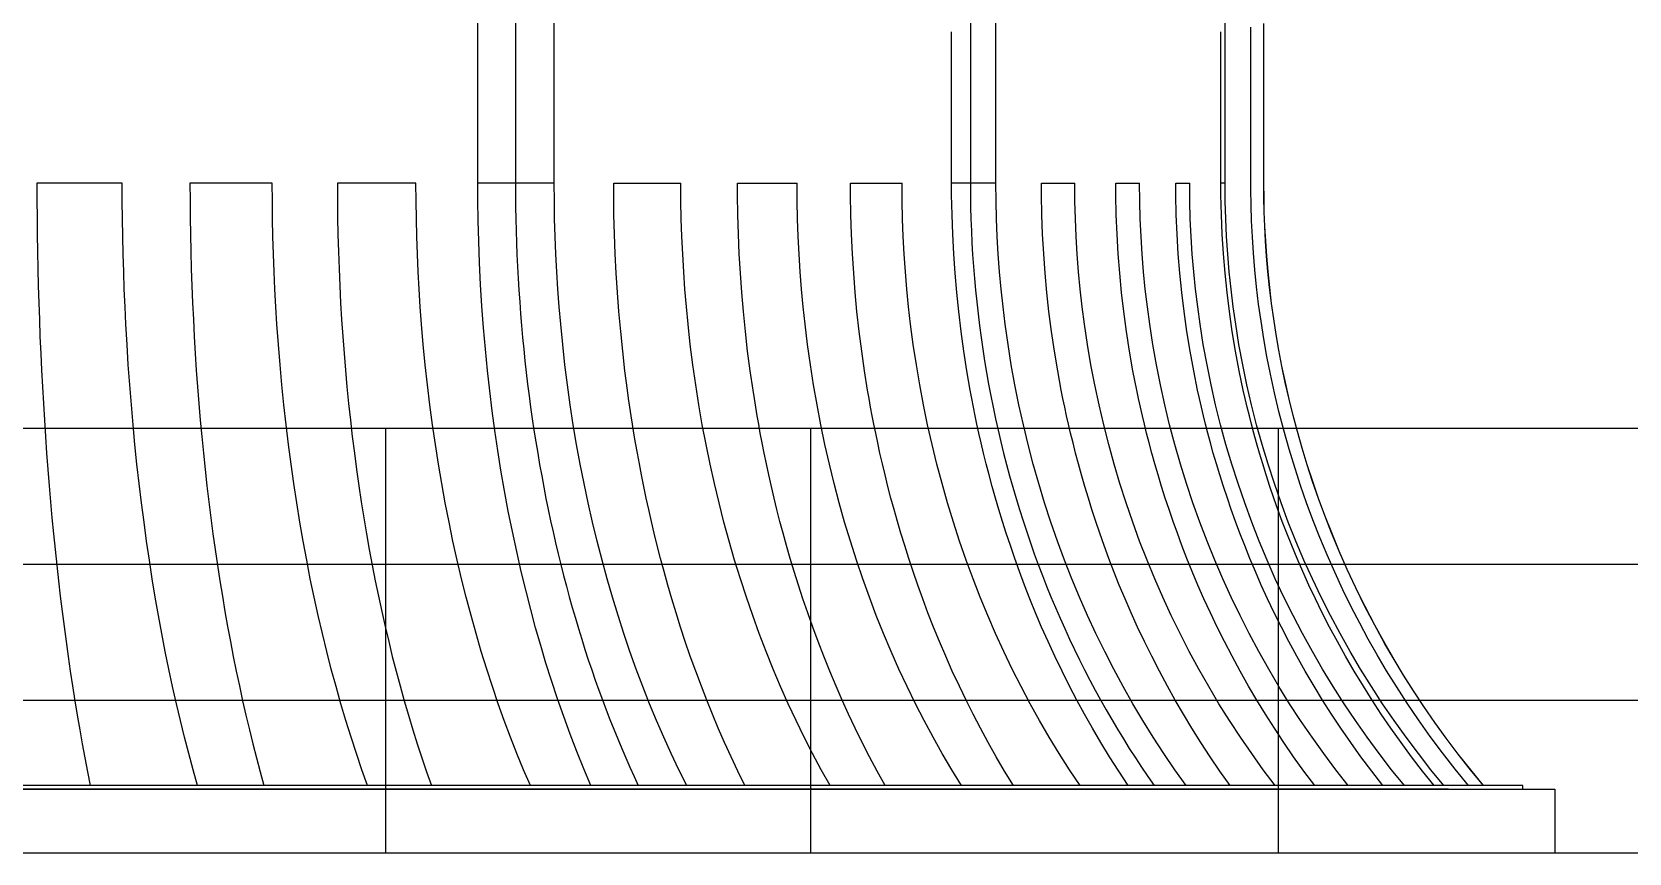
# Model space of a CAD drawing. Extents: x 665703 to 1047784, y -160603 to 92239.
# Drawn here: x 807561 to 811319, y 1175 to 3107 of the extents above; entities that cross this region are included whole.
import ezdxf

# ---------------------------------------------------------------- set-up
doc = ezdxf.new("R2010")
doc.units = 0
doc.header["$LTSCALE"] = 800
doc.layers.get('0').update_dxf_attribs({"linetype": 'CONTINUOUS'})
doc.layers.add('中粗', color=3, linetype='CONTINUOUS')
doc.layers.add('粗线', color=1, linetype='CONTINUOUS')

# ---------------------------------------------------------------- blocks, each defined once
blk = doc.blocks.new('ft')
at = {"color": 7, "linetype": 'Continuous'}
for p, q in [((2155.1, 1826), (2155.1, 1426)), ((2155.1, 1826), (2155.1, 1426)), ((3225.3, 1826), (3225.3, 1426)), ((3225.3, 1826), (3225.3, 1426)), ((3824.5, 1426), (3824.5, 1826)), ((1230, 1426), (1029.3, 1426)), ((1583.1, 1426), (1389.4, 1426)), ((1921.1, 1426), (1736.1, 1426)), ((2155.1, 1426), (2066.3, 1426)), ((2246.3, 1426), (2155.1, 1426)), ((3225.3, 1426), (3181.3, 1426)), ((3285.5, 1426), (3225.3, 1426)), ((3824.5, 1426), (3814.9, 1426))]:
    blk.add_line(p, q, dxfattribs=at)
at = {"color": 7, "linetype": 'Continuous', "flags": 128}
for points in [[(2332.4, 9), (2315.7, 48.5), (2299.5, 88.7), (2283.8, 129.5), (2268.7, 171), (2254, 213.1), (2239.8, 255.8), (2226.9, 296.7), (2214.5, 338.2), (2202.5, 380.2), (2190.9, 422.9), (2179.9, 466), (2168.6, 512.3), (2158, 559.2), (2147.9, 606.5), (2138.3, 654.4), (2129.4, 702.6), (2121, 751.3), (2113.6, 797.5), (2106.8, 844), (2100.4, 890.8), (2094.7, 937.8), (2089.4, 985.1), (2084.4, 1035.4), (2080, 1085.9), (2076.3, 1136.6), (2073.1, 1187.5), (2070.6, 1238.5), (2068.6, 1289.5), (2067.4, 1337.8), (2066.6, 1386), (2066.4, 1434.3), (2066.4, 1482.6), (2066.4, 1530.9), (2066.4, 1592.4), (2066.4, 1653.9), (2066.4, 1715.4), (2066.4, 1776.9), (2066.5, 1838.4)], [(3596.8, 9), (3574.3, 42.9), (3552.8, 76.6), (3532.2, 110.3), (3512.6, 143.7), (3493.8, 176.9), (3475.9, 209.9), (3458.8, 242.5), (3441, 278.1), (3424.1, 313.1), (3408.1, 347.7), (3393, 381.8), (3378.8, 415.3), (3365.4, 448.2), (3352.8, 480.5), (3340.9, 512.1), (3329.8, 543.1), (3319.4, 573.3), (3309.8, 602.3), (3300.8, 630.5), (3292.4, 658), (3284.6, 684.7), (3276.7, 712.7), (3269.4, 739.7), (3262.7, 765.8), (3256.5, 790.9), (3250.8, 815), (3245.5, 838.1), (3240.9, 858.9), (3236.7, 879), (3232.7, 899.1), (3228.7, 919.2), (3225, 939.5), (3217.1, 985), (3209.9, 1031.1), (3203.5, 1077.5), (3197.9, 1124.4), (3193.3, 1169.2), (3189.4, 1214.5), (3186.2, 1260), (3183.8, 1305.9), (3182.2, 1352), (3181.3, 1398.4), (3181.2, 1453.3), (3181.2, 1508.1), (3181.2, 1563), (3181.2, 1617.9), (3181.2, 1672.7), (3181.2, 1727.7), (3181.2, 1782.6)], [(4316.5, 9), (4289.4, 42.9), (4263.4, 76.6), (4238.6, 110.3), (4214.8, 143.7), (4192.2, 176.9), (4170.5, 209.9), (4149.9, 242.5), (4128.4, 278.1), (4108, 313.1), (4088.7, 347.7), (4070.5, 381.8), (4053.3, 415.3), (4037.1, 448.2), (4021.9, 480.5), (4007.6, 512.1), (3994.1, 543.1), (3981.5, 573.3), (3969.9, 602.3), (3959.1, 630.5), (3949, 658), (3939.5, 684.7), (3930, 712.7), (3921.2, 739.7), (3913.1, 765.8), (3905.6, 790.9), (3898.6, 815), (3892.3, 838.1), (3886.8, 858.9), (3881.7, 879), (3876.8, 899.1), (3872.1, 919.2), (3867.5, 939.5), (3858, 985), (3849.3, 1031.1), (3841.6, 1077.5), (3834.8, 1124.4), (3829.2, 1169.2), (3824.5, 1214.5), (3820.7, 1260), (3817.8, 1305.9), (3815.9, 1352), (3814.8, 1398.4), (3814.7, 1453.3), (3814.7, 1508.1), (3814.7, 1563), (3814.7, 1617.9), (3814.7, 1672.7), (3814.7, 1727.7), (3814.7, 1782.6)], [(4397.2, 9), (4366, 47.2), (4336, 85.8), (4307.2, 124.6), (4279.5, 163.5), (4253, 202.7), (4227.6, 242), (4204.6, 279.1), (4182.6, 316.3), (4161.6, 353.5), (4141.5, 390.7), (4122.3, 427.9), (4102, 469.3), (4082.7, 510.6), (4064.6, 551.8), (4047.5, 592.8), (4031.4, 633.7), (4016.4, 674.3), (4002.3, 714.6), (3989.2, 754.7), (3975.3, 800), (3962.6, 844.9), (3951.1, 889.3), (3940.6, 933.2), (3931.2, 976.6), (3922.9, 1018.7), (3915.6, 1060.2), (3909.2, 1101.2), (3903.6, 1141.5), (3898.7, 1182), (3894.7, 1221.9), (3891.4, 1261.1), (3888.9, 1299.6), (3887, 1337.3), (3885.9, 1374.4), (3885.3, 1410.6), (3885.3, 1454.9), (3885.3, 1497.9), (3885.3, 1539.8), (3885.3, 1580.5), (3885.3, 1620), (3885.3, 1658.4), (3885.3, 1695.6), (3885.3, 1731.6), (3885.3, 1762.9), (3885.2, 1793.3)], [(4432.4, 9), (4402.1, 45.8), (4372.9, 82.9), (4344.9, 120.1), (4317.9, 157.5), (4292.1, 194.9), (4267.7, 231.8), (4244.4, 268.8), (4222.1, 305.7), (4200.7, 342.6), (4176.6, 386.5), (4153.7, 430.3), (4132.2, 473.9), (4112, 517.3), (4093, 560.4), (4075.2, 603.3), (4059.3, 643.9), (4044.4, 684.2), (4030.5, 724.2), (4017.6, 763.7), (4005.7, 802.9), (3994.7, 841.6), (3984.5, 879.9), (3975.2, 917.7), (3966.3, 956.8), (3958.2, 995.3), (3951, 1033.2), (3944.6, 1070.5), (3938.9, 1107.2), (3933.9, 1143.3), (3929.4, 1181.1), (3925.5, 1218.1), (3922.4, 1254.4), (3919.9, 1289.9), (3918, 1324.6), (3916.7, 1358.4), (3916, 1391.5), (3915.7, 1423.7), (3915.7, 1463), (3915.7, 1500.9), (3915.7, 1537.6), (3915.7, 1572.9), (3915.7, 1606.8), (3915.7, 1634.1), (3915.7, 1660.5), (3915.7, 1686), (3915.7, 1710.5), (3915.7, 1734.1), (3915.7, 1756.9), (3915.7, 1778.8), (3915.7, 1801.6)], [(4432.7, 9), (4402.4, 45.8), (4373.2, 82.9), (4345.1, 120.1), (4318.2, 157.5), (4292.3, 194.9), (4268, 231.8), (4244.6, 268.8), (4222.3, 305.7), (4201, 342.6), (4176.8, 386.5), (4154, 430.3), (4132.5, 473.9), (4112.2, 517.3), (4093.2, 560.4), (4075.4, 603.3), (4059.5, 643.9), (4044.6, 684.2), (4030.8, 724.2), (4017.9, 763.7), (4005.9, 802.9), (3994.9, 841.6), (3984.7, 879.9), (3975.4, 917.7), (3966.5, 956.8), (3958.4, 995.3), (3951.2, 1033.2), (3944.8, 1070.5), (3939.1, 1107.2), (3934.1, 1143.3), (3929.6, 1181.1), (3925.7, 1218.1), (3922.6, 1254.4), (3920.1, 1289.9), (3918.3, 1324.6), (3916.9, 1358.4), (3916.2, 1391.5), (3915.9, 1423.7), (3915.9, 1463), (3915.9, 1500.9), (3915.9, 1537.6), (3915.9, 1572.9), (3915.9, 1606.8), (3915.9, 1634.1), (3915.9, 1660.5), (3915.9, 1686), (3915.9, 1710.5), (3915.9, 1734.1), (3915.9, 1756.9), (3915.9, 1778.8), (3915.9, 1801.6)], [(2246.3, 1426), (2246.3, 1626), (2246.3, 1826)], [(3285.5, 1426), (3285.5, 1626), (3285.5, 1826)], [(1029.3, 1426), (1029.4, 1385.8), (1029.7, 1345.6), (1030.1, 1305.4), (1030.7, 1265.2), (1031.5, 1225), (1032.5, 1184.9), (1033.7, 1145), (1035, 1105.1), (1036.5, 1065.4), (1038.2, 1025.7), (1040.1, 986.1), (1042.1, 946.7), (1044.4, 907.5), (1046.7, 868.6), (1049.3, 829.8), (1052, 791.1), (1055, 752.6), (1058, 714.3), (1061.3, 676.4), (1064.7, 638.8), (1068.3, 601.4), (1072, 564.2), (1075.9, 527.3), (1080, 490.6), (1084.2, 454.4), (1088.6, 418.6), (1093.1, 383), (1097.8, 347.8), (1102.7, 312.8), (1107.7, 278.3), (1113, 243.2), (1118.5, 208.4), (1124.1, 174.2), (1129.9, 140.3), (1135.9, 106.8), (1142, 73.7), (1148.3, 41.1), (1154.7, 9)], [(1407.3, 9), (1396.8, 46.2), (1386.5, 84), (1376.6, 122.6), (1366.9, 161.7), (1357.5, 201.4), (1348.5, 241.8), (1339.7, 282.7), (1331.3, 324.2), (1323.1, 366.3), (1315.3, 408.8), (1307.8, 451.8), (1300.7, 495.3), (1293.8, 539.3), (1287.3, 583.7), (1281.2, 628.5), (1275.4, 673.7), (1269.9, 719.2), (1264.7, 765.2), (1259.9, 811.4), (1255.5, 857.9), (1251.4, 904.7), (1247.7, 951.8), (1244.3, 999.1), (1241.3, 1046.6), (1238.6, 1094.2), (1236.6, 1135.3), (1234.8, 1176.5), (1233.4, 1217.8), (1232.2, 1259.1), (1231.2, 1300.8), (1230.5, 1342.5), (1230.1, 1384.2), (1230, 1425.9), (1230, 1426)], [(1389.4, 1426), (1389.5, 1385.8), (1389.8, 1345.6), (1390.5, 1305.4), (1391.3, 1265.2), (1392.5, 1225), (1393.8, 1184.9), (1395.4, 1145), (1397.3, 1105.1), (1399.4, 1065.4), (1401.7, 1025.7), (1404.3, 986.1), (1407.2, 946.7), (1410.2, 907.5), (1413.5, 868.6), (1417.1, 829.8), (1420.9, 791.1), (1424.9, 752.6), (1429.2, 714.3), (1433.7, 676.4), (1438.4, 638.8), (1443.4, 601.4), (1448.6, 564.2), (1454, 527.3), (1459.7, 490.6), (1465.5, 454.4), (1471.6, 418.6), (1477.9, 383), (1484.4, 347.8), (1491.2, 312.8), (1498.1, 278.3), (1505.5, 243.2), (1513.1, 208.4), (1521, 174.2), (1529, 140.3), (1537.3, 106.8), (1545.8, 73.7), (1554.5, 41.1), (1563.4, 9)], [(1807.3, 9), (1794, 46.2), (1781.1, 84), (1768.5, 122.6), (1756.2, 161.7), (1744.4, 201.4), (1732.9, 241.8), (1721.9, 282.7), (1711.2, 324.2), (1700.9, 366.3), (1691, 408.8), (1681.6, 451.8), (1672.5, 495.3), (1663.9, 539.3), (1655.6, 583.7), (1647.9, 628.5), (1640.5, 673.7), (1633.6, 719.2), (1627.1, 765.2), (1621, 811.4), (1615.4, 857.9), (1610.2, 904.7), (1605.5, 951.8), (1601.2, 999.1), (1597.4, 1046.6), (1594, 1094.2), (1591.4, 1135.3), (1589.2, 1176.5), (1587.4, 1217.8), (1585.8, 1259.1), (1584.6, 1300.8), (1583.8, 1342.5), (1583.3, 1384.2), (1583.1, 1425.9), (1583.1, 1426)], [(1736.1, 1426), (1736.3, 1385.8), (1736.8, 1345.6), (1737.5, 1305.4), (1738.7, 1265.2), (1740.1, 1225), (1741.8, 1184.9), (1743.8, 1145), (1746.2, 1105.1), (1748.9, 1065.4), (1751.8, 1025.7), (1755.1, 986.1), (1758.7, 946.7), (1762.6, 907.5), (1766.8, 868.6), (1771.3, 829.8), (1776.2, 791.1), (1781.3, 752.6), (1786.7, 714.3), (1792.4, 676.4), (1798.4, 638.8), (1804.7, 601.4), (1811.3, 564.2), (1818.2, 527.3), (1825.4, 490.6), (1832.8, 454.4), (1840.6, 418.6), (1848.6, 383), (1856.9, 347.8), (1865.4, 312.8), (1874.3, 278.3), (1883.7, 243.2), (1893.3, 208.4), (1903.3, 174.2), (1913.5, 140.3), (1924, 106.8), (1934.8, 73.7), (1945.9, 41.1), (1957.2, 9)], [(2190.1, 9), (2174.1, 46.2), (2158.6, 84), (2143.5, 122.6), (2128.8, 161.7), (2114.6, 201.4), (2100.9, 241.8), (2087.6, 282.7), (2074.8, 324.2), (2062.4, 366.3), (2050.6, 408.8), (2039.2, 451.8), (2028.4, 495.3), (2018, 539.3), (2008.1, 583.7), (1998.8, 628.5), (1990, 673.7), (1981.6, 719.2), (1973.8, 765.2), (1966.6, 811.4), (1959.8, 857.9), (1953.6, 904.7), (1948, 951.8), (1942.8, 999.1), (1938.2, 1046.6), (1934.2, 1094.2), (1931.1, 1135.3), (1928.5, 1176.5), (1926.2, 1217.8), (1924.4, 1259.1), (1923, 1300.8), (1921.9, 1342.5), (1921.3, 1384.2), (1921.1, 1425.9), (1921.1, 1426)], [(2155.1, 1426), (2155.2, 1398), (2155.5, 1370), (2156, 1342), (2156.6, 1314), (2157.5, 1286), (2158.6, 1258.1), (2159.9, 1230.1), (2161.4, 1202.2), (2163.1, 1174.4), (2165, 1146.6), (2167.1, 1118.8), (2169.4, 1091.1), (2171.8, 1063.4), (2174.5, 1035.8), (2177.4, 1008.3), (2180.5, 980.8), (2183.7, 953.4), (2187.2, 926.1), (2190.8, 898.9), (2194.7, 871.7), (2198.7, 844.7), (2202.9, 817.7), (2207.4, 790.8), (2212, 764.1), (2216.8, 737.4), (2221.8, 710.9), (2226.9, 684.4), (2232.3, 658.1), (2237.8, 632), (2243.6, 605.9), (2249.5, 580), (2255.6, 554.2), (2261.9, 528.6), (2268.4, 503.1), (2275, 477.8), (2281.8, 452.6), (2288.8, 427.6), (2296, 402.7), (2303.4, 378), (2310.9, 353.5), (2318.6, 329.2), (2326.5, 305), (2334.6, 281), (2342.8, 257.2), (2351.2, 233.6), (2359.7, 210.2), (2368.5, 187), (2377.4, 164), (2386.4, 141.2), (2395.6, 118.6), (2405, 96.3), (2414.5, 74.1), (2424.2, 52.2), (2434, 30.5), (2444, 9)], [(2155.1, 1426), (2155.2, 1398), (2155.5, 1370), (2156, 1342), (2156.6, 1314), (2157.5, 1286), (2158.6, 1258.1), (2159.9, 1230.1), (2161.4, 1202.2), (2163.1, 1174.4), (2165, 1146.6), (2167.1, 1118.8), (2169.4, 1091.1), (2171.8, 1063.4), (2174.5, 1035.8), (2177.4, 1008.3), (2180.5, 980.8), (2183.7, 953.4), (2187.2, 926.1), (2190.8, 898.9), (2194.7, 871.7), (2198.7, 844.7), (2202.9, 817.7), (2207.4, 790.8), (2212, 764.1), (2216.8, 737.4), (2221.8, 710.9), (2226.9, 684.4), (2232.3, 658.1), (2237.8, 632), (2243.6, 605.9), (2249.5, 580), (2255.6, 554.2), (2261.9, 528.6), (2268.4, 503.1), (2275, 477.8), (2281.8, 452.6), (2288.8, 427.6), (2296, 402.7), (2303.4, 378), (2310.9, 353.5), (2318.6, 329.2), (2326.5, 305), (2334.6, 281), (2342.8, 257.2), (2351.2, 233.6), (2359.7, 210.2), (2368.5, 187), (2377.4, 164), (2386.4, 141.2), (2395.6, 118.6), (2405, 96.3), (2414.5, 74.1), (2424.2, 52.2), (2434, 30.5), (2444, 9)], [(2558.2, 9), (2539.7, 46.2), (2521.7, 84), (2504.1, 122.6), (2487.1, 161.7), (2470.7, 201.4), (2454.7, 241.8), (2439.3, 282.7), (2424.5, 324.2), (2410.2, 366.3), (2396.5, 408.8), (2383.3, 451.8), (2370.7, 495.3), (2358.7, 539.3), (2347.2, 583.7), (2336.4, 628.5), (2326.2, 673.7), (2316.5, 719.2), (2307.5, 765.2), (2299, 811.4), (2291.2, 857.9), (2284, 904.7), (2277.4, 951.8), (2271.5, 999.1), (2266.2, 1046.6), (2261.5, 1094.2), (2257.9, 1135.3), (2254.9, 1176.5), (2252.3, 1217.8), (2250.1, 1259.1), (2248.5, 1300.8), (2247.3, 1342.5), (2246.6, 1384.2), (2246.3, 1425.9), (2246.3, 1426)], [(2694.9, 9), (2678.2, 42.9), (2662.2, 76.6), (2646.9, 110.3), (2632.3, 143.7), (2618.3, 176.9), (2605, 209.9), (2592.4, 242.5), (2579.1, 278.1), (2566.5, 313.1), (2554.7, 347.7), (2543.5, 381.8), (2532.9, 415.3), (2523, 448.2), (2513.6, 480.5), (2504.8, 512.1), (2496.5, 543.1), (2488.8, 573.3), (2481.6, 602.3), (2475, 630.5), (2468.7, 658), (2462.9, 684.7), (2457.1, 712.7), (2451.6, 739.7), (2446.6, 765.8), (2442, 790.9), (2437.8, 815), (2433.9, 838.1), (2430.5, 858.9), (2427.4, 879), (2424.3, 899.1), (2421.4, 919.2), (2418.6, 939.5), (2412.8, 985), (2407.4, 1031.1), (2402.7, 1077.5), (2398.5, 1124.4), (2395.1, 1169.2), (2392.2, 1214.5), (2389.9, 1260), (2388.1, 1305.9), (2386.9, 1352), (2386.2, 1398.4), (2386.2, 1426), (2544.2, 1426)], [(2895.2, 9), (2874.4, 46.2), (2854.1, 84), (2834.4, 122.6), (2815.3, 161.7), (2796.7, 201.4), (2778.8, 241.8), (2761.5, 282.7), (2744.8, 324.2), (2728.7, 366.3), (2713.2, 408.8), (2698.4, 451.8), (2684.2, 495.3), (2670.7, 539.3), (2657.8, 583.7), (2645.6, 628.5), (2634.1, 673.7), (2623.2, 719.2), (2613, 765.2), (2603.5, 811.4), (2594.7, 857.9), (2586.6, 904.7), (2579.2, 951.8), (2572.5, 999.1), (2566.5, 1046.6), (2561.2, 1094.2), (2557.3, 1135.3), (2553.8, 1176.5), (2550.9, 1217.8), (2548.5, 1259.1), (2546.6, 1300.8), (2545.3, 1342.5), (2544.5, 1384.2), (2544.2, 1425.9), (2544.2, 1426)], [(3025.1, 9), (3006.3, 42.9), (2988.3, 76.6), (2971.1, 110.3), (2954.7, 143.7), (2939, 176.9), (2924, 209.9), (2909.7, 242.5), (2894.7, 278.1), (2880.6, 313.1), (2867.2, 347.7), (2854.6, 381.8), (2842.7, 415.3), (2831.5, 448.2), (2821, 480.5), (2811, 512.1), (2801.7, 543.1), (2793, 573.3), (2785, 602.3), (2777.4, 630.5), (2770.4, 658), (2763.9, 684.7), (2757.3, 712.7), (2751.2, 739.7), (2745.5, 765.8), (2740.3, 790.9), (2735.6, 815), (2731.2, 838.1), (2727.3, 858.9), (2723.8, 879), (2720.4, 899.1), (2717.1, 919.2), (2714, 939.5), (2707.4, 985), (2701.4, 1031.1), (2696, 1077.5), (2691.3, 1124.4), (2687.5, 1169.2), (2684.2, 1214.5), (2681.6, 1260), (2679.6, 1305.9), (2678.2, 1352), (2677.5, 1398.4), (2677.4, 1426), (2817.8, 1426)], [(3204.6, 9), (3181.7, 46.2), (3159.3, 84), (3137.6, 122.6), (3116.5, 161.7), (3096.1, 201.4), (3076.3, 241.8), (3057.2, 282.7), (3038.8, 324.2), (3021.1, 366.3), (3004, 408.8), (2987.7, 451.8), (2972.1, 495.3), (2957.2, 539.3), (2943, 583.7), (2929.5, 628.5), (2916.8, 673.7), (2904.9, 719.2), (2893.6, 765.2), (2883.2, 811.4), (2873.5, 857.9), (2864.6, 904.7), (2856.4, 951.8), (2849, 999.1), (2842.4, 1046.6), (2836.6, 1094.2), (2832.2, 1135.3), (2828.4, 1176.5), (2825.1, 1217.8), (2822.5, 1259.1), (2820.4, 1300.8), (2819, 1342.5), (2818.1, 1384.2), (2817.8, 1425.9), (2817.8, 1426)], [(3326.7, 9), (3306, 42.9), (3286.2, 76.6), (3267.2, 110.3), (3249, 143.7), (3231.7, 176.9), (3215.2, 209.9), (3199.4, 242.5), (3182.9, 278.1), (3167.4, 313.1), (3152.6, 347.7), (3138.7, 381.8), (3125.6, 415.3), (3113.2, 448.2), (3101.6, 480.5), (3090.6, 512.1), (3080.4, 543.1), (3070.8, 573.3), (3061.9, 602.3), (3053.6, 630.5), (3045.9, 658), (3038.6, 684.7), (3031.4, 712.7), (3024.6, 739.7), (3018.4, 765.8), (3012.7, 790.9), (3007.4, 815), (3002.6, 838.1), (2998.4, 858.9), (2994.5, 879), (2990.7, 899.1), (2987.1, 919.2), (2983.6, 939.5), (2976.3, 985), (2969.7, 1031.1), (2963.8, 1077.5), (2958.6, 1124.4), (2954.4, 1169.2), (2950.8, 1214.5), (2947.9, 1260), (2945.7, 1305.9), (2944.2, 1352), (2943.4, 1398.4), (2943.3, 1426), (3064.5, 1426)], [(3483.4, 9), (3458.6, 46.2), (3434.4, 84), (3410.8, 122.6), (3388, 161.7), (3365.9, 201.4), (3344.5, 241.8), (3323.8, 282.7), (3303.9, 324.2), (3284.7, 366.3), (3266.2, 408.8), (3248.5, 451.8), (3231.6, 495.3), (3215.4, 539.3), (3200.1, 583.7), (3185.5, 628.5), (3171.8, 673.7), (3158.8, 719.2), (3146.6, 765.2), (3135.3, 811.4), (3124.8, 857.9), (3115.1, 904.7), (3106.3, 951.8), (3098.3, 999.1), (3091.1, 1046.6), (3084.8, 1094.2), (3080.1, 1135.3), (3075.9, 1176.5), (3072.5, 1217.8), (3069.6, 1259.1), (3067.4, 1300.8), (3065.8, 1342.5), (3064.8, 1384.2), (3064.5, 1425.9), (3064.5, 1426)], [(3225.3, 1426), (3225.4, 1398), (3225.9, 1370), (3226.6, 1342), (3227.7, 1314), (3229, 1286), (3230.6, 1258.1), (3232.6, 1230.1), (3234.8, 1202.2), (3237.3, 1174.4), (3240.2, 1146.6), (3243.3, 1118.8), (3246.7, 1091.1), (3250.4, 1063.4), (3254.4, 1035.8), (3258.7, 1008.3), (3263.3, 980.8), (3268.2, 953.4), (3273.3, 926.1), (3278.8, 898.9), (3284.6, 871.7), (3290.6, 844.7), (3296.9, 817.7), (3303.5, 790.8), (3310.4, 764.1), (3317.6, 737.4), (3325.1, 710.9), (3332.8, 684.4), (3340.9, 658.1), (3349.2, 632), (3357.8, 605.9), (3366.6, 580), (3375.8, 554.2), (3385.2, 528.6), (3394.8, 503.1), (3404.8, 477.8), (3415, 452.6), (3425.5, 427.6), (3436.3, 402.7), (3447.3, 378), (3458.5, 353.5), (3470.1, 329.2), (3481.9, 305), (3493.9, 281), (3506.2, 257.2), (3518.8, 233.6), (3531.6, 210.2), (3544.7, 187), (3558, 164), (3571.5, 141.2), (3585.3, 118.6), (3599.3, 96.3), (3613.6, 74.1), (3628.1, 52.2), (3642.8, 30.5), (3657.8, 9)], [(3225.3, 1426), (3225.4, 1398), (3225.9, 1370), (3226.6, 1342), (3227.7, 1314), (3229, 1286), (3230.6, 1258.1), (3232.6, 1230.1), (3234.8, 1202.2), (3237.3, 1174.4), (3240.2, 1146.6), (3243.3, 1118.8), (3246.7, 1091.1), (3250.4, 1063.4), (3254.4, 1035.8), (3258.7, 1008.3), (3263.3, 980.8), (3268.2, 953.4), (3273.3, 926.1), (3278.8, 898.9), (3284.6, 871.7), (3290.6, 844.7), (3296.9, 817.7), (3303.5, 790.8), (3310.4, 764.1), (3317.6, 737.4), (3325.1, 710.9), (3332.8, 684.4), (3340.9, 658.1), (3349.2, 632), (3357.8, 605.9), (3366.6, 580), (3375.8, 554.2), (3385.2, 528.6), (3394.8, 503.1), (3404.8, 477.8), (3415, 452.6), (3425.5, 427.6), (3436.3, 402.7), (3447.3, 378), (3458.5, 353.5), (3470.1, 329.2), (3481.9, 305), (3493.9, 281), (3506.2, 257.2), (3518.8, 233.6), (3531.6, 210.2), (3544.7, 187), (3558, 164), (3571.5, 141.2), (3585.3, 118.6), (3599.3, 96.3), (3613.6, 74.1), (3628.1, 52.2), (3642.8, 30.5), (3657.8, 9)], [(3733, 9), (3706.5, 46.2), (3680.6, 84), (3655.5, 122.6), (3631.1, 161.7), (3607.5, 201.4), (3584.7, 241.8), (3562.6, 282.7), (3541.3, 324.2), (3520.7, 366.3), (3501, 408.8), (3482.1, 451.8), (3464.1, 495.3), (3446.8, 539.3), (3430.4, 583.7), (3414.8, 628.5), (3400.1, 673.7), (3386.3, 719.2), (3373.3, 765.2), (3361.2, 811.4), (3350, 857.9), (3339.7, 904.7), (3330.2, 951.8), (3321.7, 999.1), (3314, 1046.6), (3307.3, 1094.2), (3302.2, 1135.3), (3297.8, 1176.5), (3294, 1217.8), (3291, 1259.1), (3288.6, 1300.8), (3286.9, 1342.5), (3285.9, 1384.2), (3285.5, 1425.9), (3285.5, 1426)], [(3836.5, 9), (3812.5, 42.9), (3789.6, 76.6), (3767.6, 110.3), (3746.6, 143.7), (3726.5, 176.9), (3707.3, 209.9), (3689.1, 242.5), (3670, 278.1), (3652, 313.1), (3634.9, 347.7), (3618.8, 381.8), (3603.6, 415.3), (3589.3, 448.2), (3575.8, 480.5), (3563.1, 512.1), (3551.3, 543.1), (3540.1, 573.3), (3529.9, 602.3), (3520.3, 630.5), (3511.3, 658), (3502.9, 684.7), (3494.5, 712.7), (3486.7, 739.7), (3479.5, 765.8), (3472.9, 790.9), (3466.8, 815), (3461.1, 838.1), (3456.3, 858.9), (3451.8, 879), (3447.4, 899.1), (3443.2, 919.2), (3439.2, 939.5), (3430.8, 985), (3423.1, 1031.1), (3416.3, 1077.5), (3410.3, 1124.4), (3405.3, 1169.2), (3401.2, 1214.5), (3397.8, 1260), (3395.3, 1305.9), (3393.5, 1352), (3392.6, 1398.4), (3392.5, 1426), (3471.1, 1426)], [(3942.3, 9), (3914.4, 46.2), (3887.2, 84), (3860.7, 122.6), (3835, 161.7), (3810.2, 201.4), (3786.1, 241.8), (3762.8, 282.7), (3740.4, 324.2), (3718.8, 366.3), (3698, 408.8), (3678.1, 451.8), (3659.1, 495.3), (3640.9, 539.3), (3623.6, 583.7), (3607.3, 628.5), (3591.8, 673.7), (3577.2, 719.2), (3563.5, 765.2), (3550.8, 811.4), (3539, 857.9), (3528.1, 904.7), (3518.1, 951.8), (3509.1, 999.1), (3501.1, 1046.6), (3493.9, 1094.2), (3488.6, 1135.3), (3484, 1176.5), (3480, 1217.8), (3476.8, 1259.1), (3474.3, 1300.8), (3472.5, 1342.5), (3471.4, 1384.2), (3471.1, 1425.9), (3471.1, 1426)], [(4035.4, 9), (4010.1, 42.9), (3985.9, 76.6), (3962.7, 110.3), (3940.6, 143.7), (3919.4, 176.9), (3899.3, 209.9), (3880, 242.5), (3859.9, 278.1), (3840.9, 313.1), (3823, 347.7), (3806, 381.8), (3790, 415.3), (3774.9, 448.2), (3760.7, 480.5), (3747.3, 512.1), (3734.8, 543.1), (3723.1, 573.3), (3712.3, 602.3), (3702.2, 630.5), (3692.7, 658), (3683.9, 684.7), (3675, 712.7), (3666.8, 739.7), (3659.2, 765.8), (3652.2, 790.9), (3645.8, 815), (3639.9, 838.1), (3634.7, 858.9), (3630, 879), (3625.4, 899.1), (3621, 919.2), (3616.8, 939.5), (3607.9, 985), (3599.8, 1031.1), (3592.6, 1077.5), (3586.3, 1124.4), (3581.1, 1169.2), (3576.7, 1214.5), (3573.2, 1260), (3570.5, 1305.9), (3568.6, 1352), (3567.6, 1398.4), (3567.6, 1426), (3623.5, 1426)], [(4114, 9), (4084.9, 46.2), (4056.6, 84), (4029.1, 122.6), (4002.3, 161.7), (3976.4, 201.4), (3951.4, 241.8), (3927.2, 282.7), (3903.8, 324.2), (3881.3, 366.3), (3859.7, 408.8), (3839, 451.8), (3819.2, 495.3), (3800.3, 539.3), (3782.3, 583.7), (3765.2, 628.5), (3749.1, 673.7), (3733.9, 719.2), (3719.7, 765.2), (3706.4, 811.4), (3694.1, 857.9), (3682.8, 904.7), (3672.5, 951.8), (3663.1, 999.1), (3654.7, 1046.6), (3647.3, 1094.2), (3641.7, 1135.3), (3636.9, 1176.5), (3632.8, 1217.8), (3629.5, 1259.1), (3626.8, 1300.8), (3625, 1342.5), (3623.8, 1384.2), (3623.5, 1425.9), (3623.5, 1426)], [(4195.9, 9), (4169.5, 42.9), (4144.3, 76.6), (4120.2, 110.3), (4097.2, 143.7), (4075.1, 176.9), (4054.1, 209.9), (4034.1, 242.5), (4013.2, 278.1), (3993.4, 313.1), (3974.7, 347.7), (3957, 381.8), (3940.3, 415.3), (3924.6, 448.2), (3909.8, 480.5), (3895.9, 512.1), (3882.9, 543.1), (3870.7, 573.3), (3859.4, 602.3), (3848.9, 630.5), (3839.1, 658), (3829.9, 684.7), (3820.6, 712.7), (3812.1, 739.7), (3804.2, 765.8), (3796.9, 790.9), (3790.2, 815), (3784.1, 838.1), (3778.7, 858.9), (3773.8, 879), (3769, 899.1), (3764.4, 919.2), (3760, 939.5), (3750.7, 985), (3742.3, 1031.1), (3734.8, 1077.5), (3728.2, 1124.4), (3722.8, 1169.2), (3718.3, 1214.5), (3714.6, 1260), (3711.8, 1305.9), (3709.8, 1352), (3708.8, 1398.4), (3708.8, 1426), (3741.3, 1426)], [(4246.4, 9), (4216.5, 46.2), (4187.3, 84), (4158.9, 122.6), (4131.4, 161.7), (4104.8, 201.4), (4079, 241.8), (4054, 282.7), (4030, 324.2), (4006.8, 366.3), (3984.6, 408.8), (3963.2, 451.8), (3942.8, 495.3), (3923.4, 539.3), (3904.8, 583.7), (3887.3, 628.5), (3870.7, 673.7), (3855.1, 719.2), (3840.4, 765.2), (3826.7, 811.4), (3814.1, 857.9), (3802.4, 904.7), (3791.7, 951.8), (3782.1, 999.1), (3773.4, 1046.6), (3765.8, 1094.2), (3760.1, 1135.3), (3755.1, 1176.5), (3750.9, 1217.8), (3747.5, 1259.1), (3744.8, 1300.8), (3742.8, 1342.5), (3741.7, 1384.2), (3741.3, 1425.9), (3741.3, 1426)], [(4339.6, 9), (4309, 46.2), (4279.3, 84), (4250.4, 122.6), (4222.3, 161.7), (4195.1, 201.4), (4168.8, 241.8), (4143.4, 282.7), (4118.9, 324.2), (4095.3, 366.3), (4072.6, 408.8), (4050.9, 451.8), (4030, 495.3), (4010.2, 539.3), (3991.3, 583.7), (3973.4, 628.5), (3956.5, 673.7), (3940.5, 719.2), (3925.6, 765.2), (3911.7, 811.4), (3898.7, 857.9), (3886.9, 904.7), (3876, 951.8), (3866.1, 999.1), (3857.3, 1046.6), (3849.6, 1094.2), (3843.7, 1135.3), (3838.6, 1176.5), (3834.4, 1217.8), (3830.8, 1259.1), (3828.1, 1300.8), (3826.1, 1342.5), (3824.9, 1384.2), (3824.5, 1425.9), (3824.5, 1426)]]:
    blk.add_lwpolyline(points, dxfattribs=at)
at = {"linetype": 'Continuous'}
blk.add_lwpolyline([(-4525, 0), (4525, 0), (4525, 9), (-4525, 9)], close=True, dxfattribs=at)

msp = doc.modelspace()

# ---------------------------------------------------------------- linework, layer by layer
at = {"layer": '中粗'}
for p, q in [((810893.5, 1324.5), (802193.5, 1324.5)), ((810893.5, 1324.5), (811143.5, 1324.5)), ((811143.5, 1324.5), (811143.5, 1174.5)), ((813643.5, 1174.5), (786143.5, 1174.5))]:
    msp.add_line(p, q, dxfattribs=at)
at = {"layer": '粗线'}
for p, q in [((781793.5, 2174.5), (813543.5, 2174.5)), ((808393.9, 1174.5), (808393.9, 2174.5)), ((809393.9, 1174.5), (809393.9, 2174.5)), ((810493.9, 1174.5), (810493.9, 2174.5)), ((781793.5, 1854.5), (813543.5, 1854.5)), ((781793.5, 1534.5), (813543.5, 1534.5))]:
    msp.add_line(p, q, dxfattribs=at)

# ---------------------------------------------------------------- block references
at = {"linetype": 'Continuous'}
msp.add_blockref('ft', (806543.5, 1324.5), dxfattribs=at)

doc.saveas('drawing.dxf')
